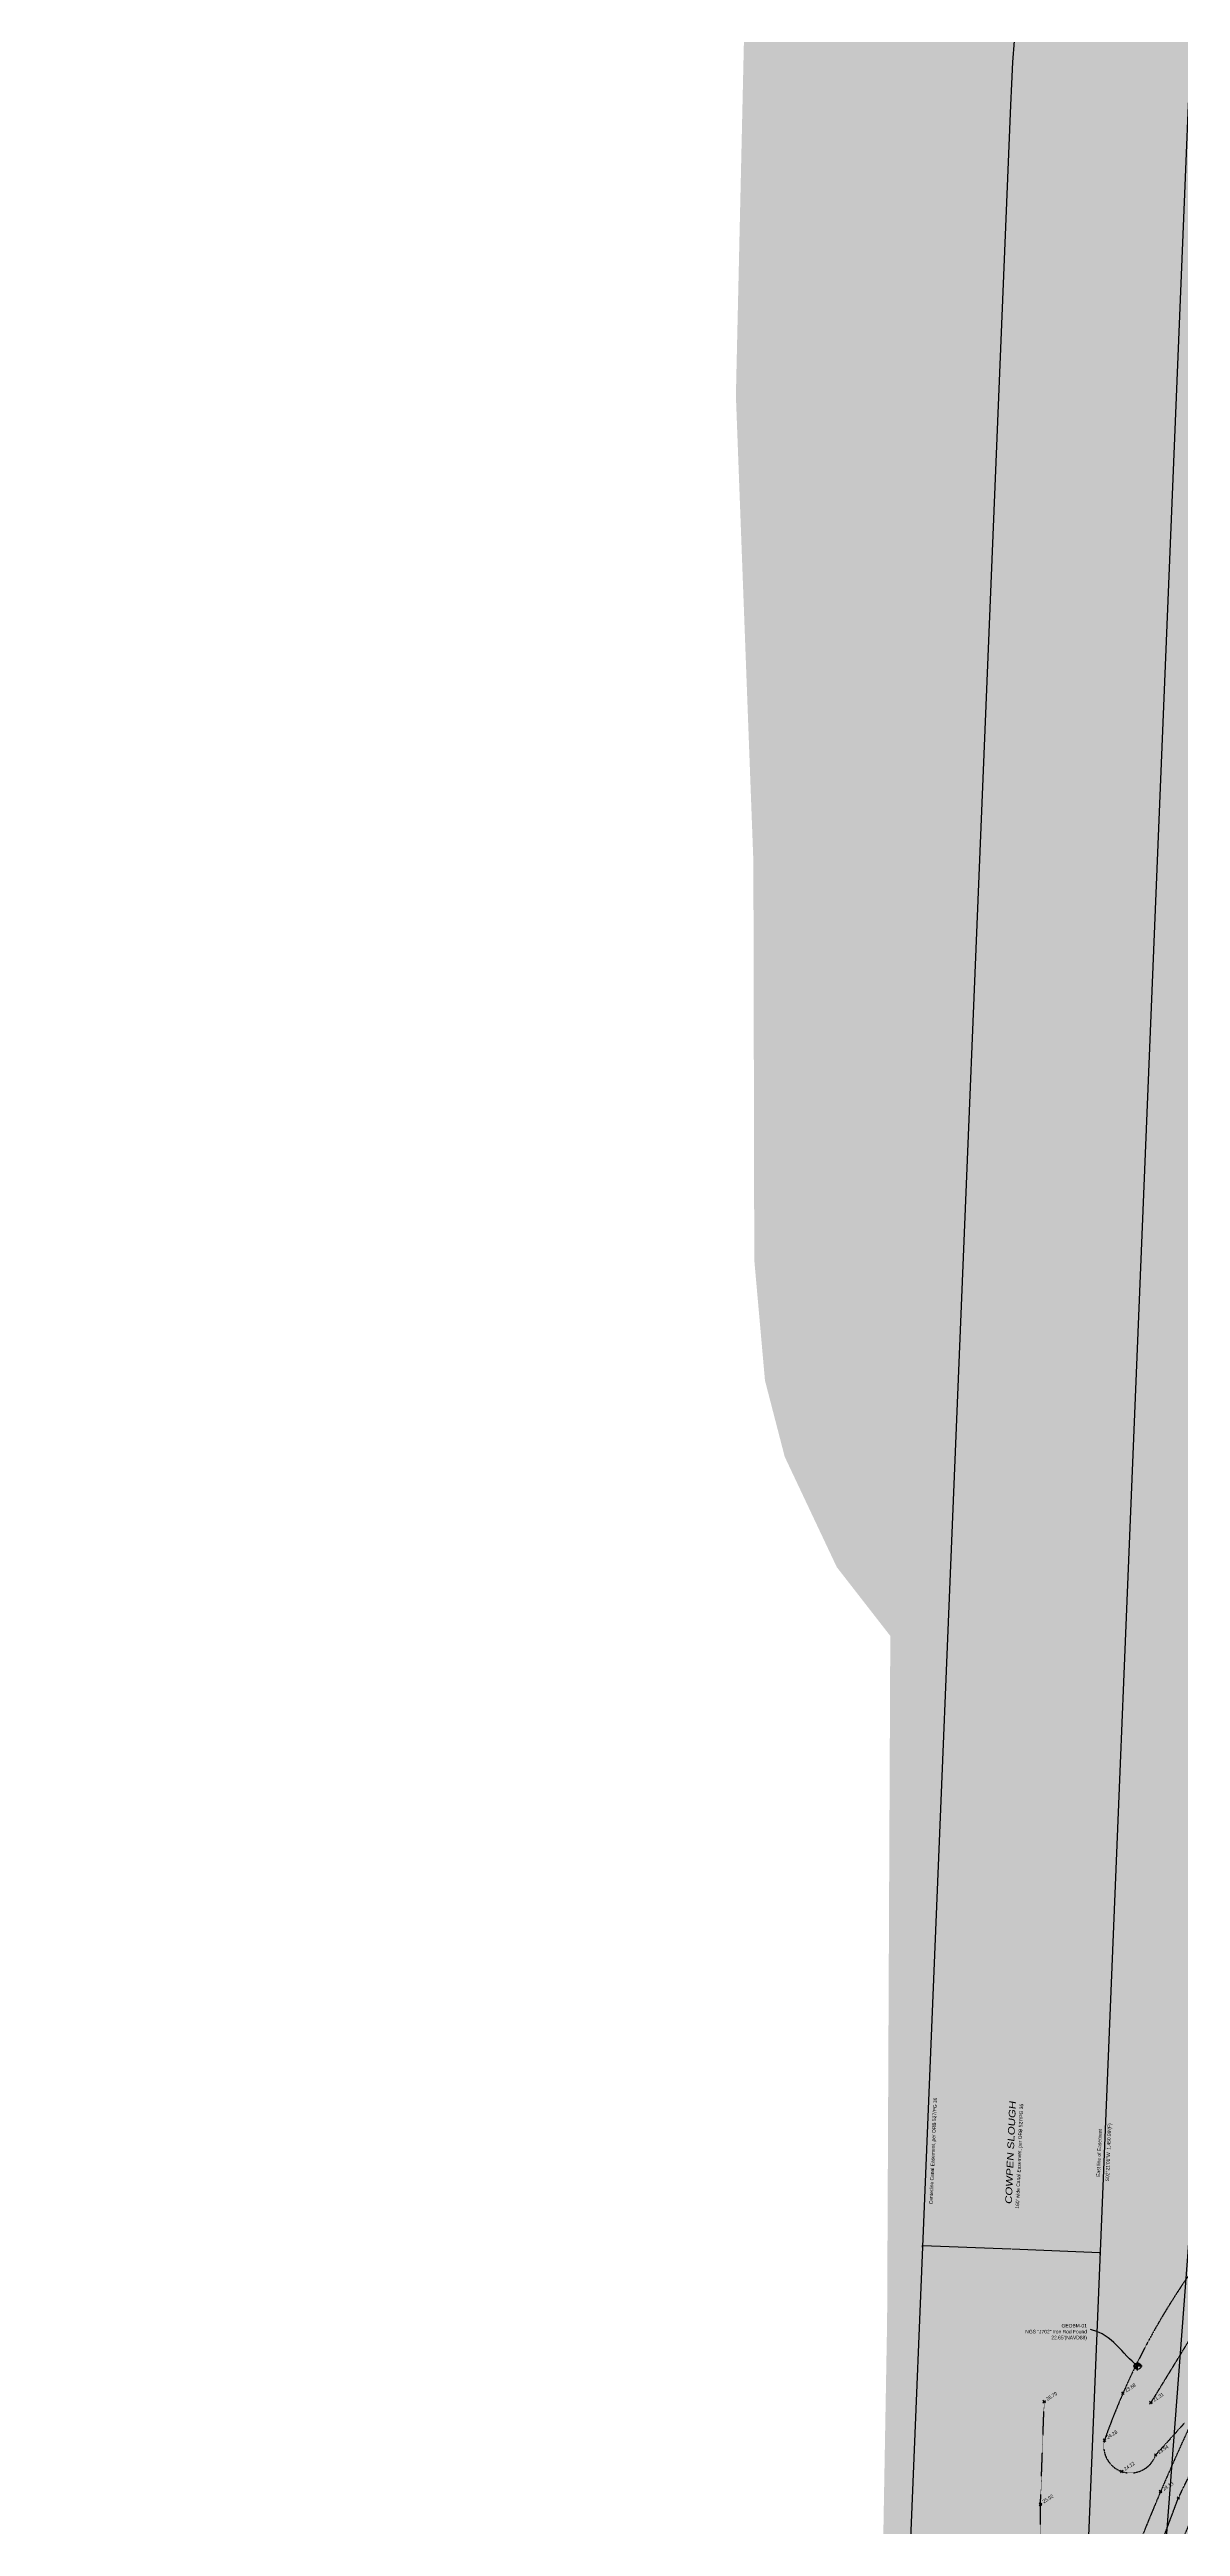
# Model space of a CAD drawing. Header units: inches. Extents: x -625442 to 34963, y -27993 to 66986.
# Drawn here: x -103772 to -97663, y 43224 to 56604 of the extents above; entities that cross this region are included whole.
import ezdxf
from ezdxf.enums import TextEntityAlignment as Align

# ---------------------------------------------------------------- set-up
doc = ezdxf.new("R2010")
doc.units = ezdxf.units.IN
doc.header["$LTSCALE"] = 0.5
doc.header["$MEASUREMENT"] = 0
doc.header["$PDMODE"] = 35
for name, pattern in [('CENTER2', [1.125, 0.75, -0.125, 0.125, -0.125]), ('CENTERX2', [4, 2.5, -0.5, 0.5, -0.5]), ('DASHED2', [0.375, 0.25, -0.125])]:
    doc.linetypes.add(name, pattern=pattern)
for name, color, linetype in [('BOUNDARY', 7, 'Continuous'), ('CL_ROAD', 227, 'CENTER2'), ('CL_SWALE', 227, 'CENTERX2'), ('EASEMENT', 7, 'Continuous'), ('EDGE OF PAVEMENT', 253, 'DASHED2'), ('I-DWG-PEN-01', 7, 'Continuous'), ('OVERHEAD WIRE', 251, 'OHE_POWER_LINE'), ('SPOT ELEVATION TEXT', 252, 'Continuous'), ('SURVEY MONUMENTS', 1, 'Continuous'), ('TEXT', 7, 'Continuous'), ('TOP OF BANK', 252, 'DASHED2')]:
    doc.layers.add(name, color=color, linetype=linetype)
doc.styles.add('BLDG', font='IC-Romans.shx', dxfattribs={"width": 0.8})
doc.styles.add('BRG', font='swissc.ttf', dxfattribs={"width": 1.5, "oblique": 8})
doc.styles.add('ROMANS', font='ROMANS.SHX', dxfattribs={"height": 0.2})
doc.styles.add('TXT', font='IC-Romans.shx')
doc.linetypes.add('OHE_POWER_LINE', pattern='A,0.43,["OE",ROMANS,S=0.07,R=0,X=0,Y=-0.036398],0.009979,-0.121091', length=0.56107)
doc.dimstyles.new('20 SCALE', dxfattribs={"dimtxt": 1.6, "dimasz": 2, "dimexe": 0.18, "dimexo": 0.0625, "dimgap": 0.04, "dimtad": 0, "dimdec": 1, "dimzin": 0, "dimdsep": 46, "dimtxsty": 'BLDG', "dimcen": 0.09, "dimaunit": 1, "dimadec": 4, "dimazin": 0, "dimtfac": 1, "dimtdec": 1, "dimtofl": 0, "dimtmove": 2, "dimatfit": 3, "dimfxl": 1, "dimtolj": 1, "dimtzin": 0, "dimarcsym": 0})

# ---------------------------------------------------------------- blocks, each defined once
blk = doc.blocks.new('SPT10')
at = {"color": 0, "linetype": 'Continuous'}
for p, q in [((-0.35, -0.35), (0.35, 0.35)), ((0.35, -0.35), (-0.35, 0.35))]:
    blk.add_line(p, q, dxfattribs=at)
blk = doc.blocks.new('*D734')
at = {"layer": 'DEFPOINTS', "color": 0, "transparency": 16777216}
for p in [(-99056, 44733), (-98097, 44703), (-98097, 44694)]:
    blk.add_point(p, dxfattribs=at)
at = {"layer": 'TEXT', "color": 0, "lineweight": -2, "transparency": 16777216}
for p, q in [((-99056, 44733), (-99056, 44742)), ((-99054, 44742), (-98579, 44723)), ((-98099, 44703), (-98573, 44722)), ((-98097, 44694), (-98097, 44703))]:
    blk.add_line(p, q, dxfattribs=at)
at = {"layer": 'TEXT', "color": 0, "transparency": 16777216}
for points in [[(-99054, 44742), (-99054, 44742), (-99056, 44742)], [(-98099, 44703), (-98099, 44703), (-98097, 44703)]]:
    blk.add_solid(points, dxfattribs=at)
at = {"layer": 'TEXT', "color": 0, "transparency": 16777216, "insert": (-98576, 44723), "char_height": 1.6, "attachment_point": 5, "rotation": 357.6496, "style": 'BLDG'}
blk.add_mtext("\\A1;960.0'", dxfattribs=at)
blk = doc.blocks.new('SPT12')
at = {"linetype": 'ByBlock'}
h = blk.add_hatch(color=0, dxfattribs=at)
h.paths.add_polyline_path([(0, 0.375), (0, 0), (0.375, 0, 0.4142136)])
h.paths.add_polyline_path([(0, 0), (-0.375, 0, 0.4142136), (0, -0.375)])
at = {"color": 0, "linetype": 'Continuous'}
for p, q in [((0.5, 0), (-0.5, 0)), ((0, -0.5), (0, 0.5))]:
    blk.add_line(p, q, dxfattribs=at)
blk.add_circle((0, 0), 0.375, dxfattribs=at)

msp = doc.modelspace()

# ---------------------------------------------------------------- hatches: boundary and pattern name
at = {"layer": 'I-DWG-PEN-01', "true_color": 0xf7abae}
h = msp.add_hatch(color=241, dxfattribs=at)
h.dxf.hatch_style = 1
h.paths.add_polyline_path([(-100957.57866, 28706.15208), (-100362.58568, 29690.66082), (-99146.11653, 32085.3087), (-98780.92454, 32962.22505), (-98555.88498, 33891.39844), (-98391.13543, 34838.63486), (-98111.75584, 36104.40848), (-97705.87089, 37944.79637), (-97357.0879, 39427.21599), (-97272.12957, 40127.08882), (-97056.45627, 41917.44814), (-96914.01211, 43220.30303), (-96609.02474, 44896.58058), (-96307.95184, 46877.43979), (-96094.33005, 49462.95654), (-96094.315, 49462.95591), (-95778.43023, 53046.71728), (-95551.07756, 56628.18469), (-95474.06918, 58038.04651), (-95354.63501, 58316.39949), (-95243.43547, 59384.90037), (-95028.18208, 60553.21316), (-94715.82127, 61530.19717), (-94075.69796, 62742.663), (-93478.64811, 63729.64608), (-93083.35246, 64339.51759), (-92291.58733, 65280.22816), (-90855.85068, 66986.05302), (-95047.65514, 66986.05302), (-95846.80086, 66161.42762), (-96824.51555, 64811.7389), (-97984.68745, 63135.12856), (-98695.20724, 62088.65336), (-99125.95599, 61077.62322), (-99460.21651, 59744.27503), (-99832.91005, 58125.47746), (-100010.14321, 57121.57763), (-100064.26971, 54733.75191), (-99969.75295, 52216.36051), (-99964.96306, 50065.31694), (-99907.1783, 49414.42873), (-99800.41991, 49002.25161), (-99518.96209, 48405.80823), (-99230.10236, 48034.61032), (-99247.26911, 44337.82243), (-99305.79405, 41045.88106), (-99340.91757, 39530.44823), (-99465.75371, 37808.67109), (-99980.927, 37641.58966), (-100586.47482, 37158.40532), (-101185.52462, 36297.32724), (-102021.64209, 34850.91106), (-102960.30456, 32828.253), (-103480.06134, 31370.82707), (-103922.53217, 30247.78585), (-105161.19283, 27789.16552), (-105676.52269, 26769.90503), (-106133.71298, 25873.83289), (-106867.98903, 24896.60741), (-107623.72998, 23890.81495), (-108552.07417, 22636.26744), (-110251.17665, 20340.13114), (-111817.79908, 18382.13574), (-113305.66941, 16498.42923), (-114639.1432, 15147.48037), (-114639.1432, 10672.08111), (-113785.26824, 11364.78666), (-112077.51122, 12939.11382), (-111403.60955, 13698.36476), (-110515.39398, 14843.55183), (-109717.89458, 15940.69409), (-109055.33777, 16776.055), (-108464.62225, 17372.48298), (-107148.46211, 19352.51021), (-106082.60507, 21047.87083), (-105388.55808, 22044.48814), (-104262.17075, 23661.92487), (-103138.23265, 25275.84462), (-102383.53624, 26393.5828), (-101657.25179, 27572.15349)])

# ---------------------------------------------------------------- linework, layer by layer
at = {"layer": 'BOUNDARY'}
msp.add_lwpolyline([(-95220.80268, 64043.88481), (-95998.24827, 63093.9977, 0.1626301766), (-98581.27069, 56302.95768), (-99295.33756, 38905.7259, -0.1030827088), (-100436.51138, 34369.63044), (-104041.13928, 26943.56825, -0.0480698895), (-105759.29655, 24128.35616), (-112751.13138, 14816.23434, -0.0821429728), (-115452.61013, 12233.93995), (-116282.58151, 11667.43194, -0.0683606838), (-119075.16348, 10275.42918), (-124667.80823, 8385.33493, -0.0559828453), (-126544.08142, 7977.44989), (-126582.75851, 7973.48282, 0.1646773725), (-130598.35836, 6138.4667), (-131667.98157, 5131.84879, 0.0898707178), (-134097.89113, 1844.09453)], format="xyb", dxfattribs=at)
at = {"layer": 'CL_ROAD'}
msp.add_lwpolyline([(-97860.33237, 42880.48294), (-97673.76013, 43378.02317), (-97413.99095, 43910.06809), (-97157.20652, 44420.2183), (-96872.01844, 44922.55196), (-96553.58045, 45457.47802), (-96239.18243, 46008.81911), (-95926.08557, 46522.71261), (-95621.94092, 47050.88259), (-95305.62095, 47595.29319), (-94036.78983, 49768.75315), (-92732.28259, 51928.03291), (-91421.77493, 54152.58565), (-90181.1161, 56372.43864), (-89686.59116, 57366.24845), (-89437.83181, 57877.70591, 0.0535654961), (-89264.39575, 58821.76271), (-89296.66238, 59749.14815)], format="xyb", dxfattribs=at)
at = {"layer": 'CL_SWALE'}
msp.add_lwpolyline([(-92333.37811, 53316.73063), (-93034.61167, 52105.10785), (-94292.7866, 49916.69606), (-95543.71816, 47743.21827), (-95857.24113, 47192.41178), (-96149.60911, 46690.10094), (-96477.92708, 46127.0038), (-96796.87336, 45628.18723), (-97125.68369, 45069.14953), (-97409.56128, 44567.28695), (-97822.62526, 43893.19558)], dxfattribs=at)
at = {"layer": 'EASEMENT'}
msp.add_lwpolyline([(-95255.35094, 62485.96518, 0.1626301766), (-97622.07832, 56263.58777), (-98336.14519, 38866.35599, -0.1030827088), (-99572.87769, 33950.42063), (-103177.50559, 26524.35845, -0.0480698895), (-104991.60308, 23551.94768), (-111983.43791, 14239.82586, -0.0821429728), (-114911.40353, 11441.03679), (-115741.37491, 10874.52878, -0.0683606838), (-118767.79985, 9365.96362), (-124360.4446, 7475.86938, -0.0559828453), (-126446.12912, 7022.46018), (-126484.80621, 7018.49311, 0.1646773725), (-129940.43815, 5439.36656), (-131010.06136, 4432.74865, 0.0898707178), (-133236.49712, 1420.3017)], format="xyb", dxfattribs=at)
at = {"layer": 'EDGE OF PAVEMENT'}
for points in [[(-90157.36402, 62104.29158), (-89645.18101, 61852.72745, -0.0891258707), (-89512.6621, 61544.35705), (-89502.36867, 61244.13825), (-89485.75174, 60860.35762), (-89472.28218, 60659.82314), (-89429.01483, 59754.60067), (-89409.02237, 58838.0129, -0.0746595633), (-89578.73269, 57922.31882, -0.019164248), (-89773.70792, 57420.55434), (-90260.81438, 56430.53604), (-91516.4584, 54220.98724), (-92828.68631, 51989.75226), (-94126.03137, 49815.05544), (-95404.29911, 47667.05527), (-95728.07342, 47109.8747), (-96024.20693, 46595.50857), (-96333.98377, 46062.46539), (-96643.12442, 45537.00442), (-96959.83065, 44972.50398), (-97243.67133, 44478.09927), (-97522.69639, 43953.73989, 0.0244675236), (-97971.5011, 42908.22346, 0.0696473211)], [(-89563.97979, 57326.04298), (-90083.53453, 56328.90016), (-91336.18783, 54110.05988), (-92646.8982, 51879.35169), (-93949.1308, 49711.13197), (-95211.73491, 47549.47203), (-95539.347, 46988.94751), (-95841.96208, 46472.3327), (-96147.71419, 45951.06432), (-96465.27932, 45412.48266), (-96781.02202, 44868.77143), (-97069.99376, 44369.07286), (-97324.57094, 43870.75507), (-97569.20465, 43342.64368, 0.0456846101), (-97948.50551, 42251.3298, 0.0533268061)]]:
    msp.add_lwpolyline(points, format="xyb", dxfattribs=at)
at = {"layer": 'OVERHEAD WIRE'}
msp.add_lwpolyline([(-96603.2799, 30334.37478), (-99965.50712, 31904.49087), (-98238.50498, 36464.53545), (-97892.33383, 41118.22265), (-97570.38244, 45371.53407)], dxfattribs=at)
at = {"layer": 'TOP OF BANK'}
msp.add_lwpolyline([(-92421.76239, 53380.85823), (-93131.86088, 52152.66191), (-94408.70914, 49960.58551), (-95638.31051, 47795.90443), (-95941.03925, 47240.40209), (-96234.79548, 46733.73256), (-96598.72466, 46192.2452), (-96900.37851, 45691.46083), (-97256.7321, 45128.07456), (-97566.78944, 44653.20074, 0.0724975898), (-98073.31304, 43690.40519, 0.9504228911), (-97796.46599, 43610.33296), (-97639.50355, 43784.36447)], format="xyb", dxfattribs=at)
msp.add_lwpolyline([(-98420.33686, 42940.89611), (-98418.86035, 43344.05874), (-98398.58727, 43898.1151)], dxfattribs=at)

# ---------------------------------------------------------------- block references
at = {"layer": 'SPOT ELEVATION TEXT', "xscale": 19.2, "yscale": 19.2, "zscale": 19.2}
for p in [(-98398.58727, 43898.1151), (-97973.34761, 43943.84919), (-97822.62526, 43893.19558), (-98073.31304, 43690.40519), (-97979.07897, 43520.73281), (-97796.46599, 43610.33296), (-98418.86035, 43344.05874), (-97770.30034, 43412.14293), (-97673.76013, 43378.02317)]:
    msp.add_blockref('SPT10', p, dxfattribs=at)
at = {"layer": 'SURVEY MONUMENTS', "xscale": 48, "yscale": 48, "zscale": 48}
msp.add_blockref('SPT12', (-97894.00397, 44090.22611), dxfattribs=at)

# ---------------------------------------------------------------- texts
at = {"layer": 'SPOT ELEVATION TEXT', "style": 'BLDG', "width": 0.8}
for s, p in [('25.79', (-98353.4751, 43919.71491)), ('23.68', (-97928.23543, 43965.449)), ('21.31', (-97777.51309, 43914.7954)), ('24.28', (-98028.20087, 43712.005)), ('23.94', (-97751.35381, 43631.93277)), ('24.12', (-97933.96679, 43542.33263)), ('25.92', (-98373.74818, 43365.65855)), ('24.13', (-97725.18816, 43433.74274))]:
    msp.add_text(s, height=19.2, rotation=33, dxfattribs=at).set_placement(p, align=Align.CENTER)
at = {"layer": 'TEXT', "attachment_point": 2, "rotation": 87.649622287}
for s, insert, char_height, style in [('Centerline Canal Easement, per ORB 527/PG 36', (-99008.98827, 45253.30417), 19.2, 'TXT'), ('COWPEN SLOUGH', (-98598.66125, 45243.65361), 36, 'BRG'), ("160' wide Canal Easement, per ORB 527/PG 36", (-98542.57763, 45224.35935), 19.2, 'TXT'), ('East line of Easement', (-98111.64605, 45242.43752), 19.2, 'TXT'), ('S02°21\'01"W  1,450.99\'(F)', (-98061.50766, 45245.5983), 19.2, 'TXT')]:
    msp.add_mtext(s, dxfattribs=dict(at, insert=insert, char_height=char_height, style=style))
at = {"layer": 'TEXT', "insert": (-98168.06406, 44318.27997), "char_height": 19.2, "attachment_point": 3, "style": 'TXT'}
msp.add_mtext('GEOBM-01\\PNGS "J702" Iron Rod Found\\P22.65\'(NAVD88)', dxfattribs=at)

# ---------------------------------------------------------------- dimensions: what is measured, and where the dimension line sits
at = {"layer": 'TEXT'}
dim = msp.add_aligned_dim(p1=(-99056.14039, 44733.42744), p2=(-98096.94802, 44694.05752), distance=8.7956, dimstyle='20 SCALE', override={"dimpost": "<>'"}, dxfattribs=at)
dim.commit()
dim.dimension.update_dxf_attribs({"geometry": '*D734', "text_midpoint": (-98576.18349, 44722.53068)})

# ---------------------------------------------------------------- leaders
at = {"layer": 'TEXT', "path_type": 1}
msp.add_leader([(-97894.00397, 44090.22611), (-98137.82204, 44284.92522), (-98149.48, 44287.33684)], dimstyle='20 SCALE', dxfattribs=at)

doc.saveas('drawing.dxf')
